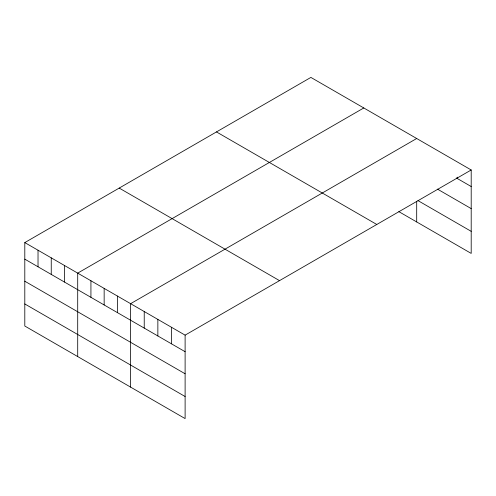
<?xml version="1.0" encoding="UTF-8"?>
<svg xmlns="http://www.w3.org/2000/svg" width="496" height="496" viewBox="0 0 496 496"><rect width="100%" height="100%" fill="white"/><g stroke="black" fill="none" stroke-linecap="round" stroke-linejoin="round"><path stroke-width="0.74" d="M24.8 242.587L185.113 335.141L185.113 418.587L24.8 326.027L24.8 242.587L310.887 77.413L471.2 169.973L471.2 253.413L398.84 211.637M363.791 107.961L77.705 273.129L77.705 356.568M416.696 138.502L130.609 303.676L130.609 387.116M185.113 335.141L471.2 169.973M456.277 177.915L471.2 186.533M437.46 189.119L471.2 208.605M417.992 200.62L471.2 231.341M216.479 131.924L376.793 224.477M119.207 188.083L279.521 280.637M24.8 259.148L185.113 351.701M24.8 281.22L185.113 373.773M24.8 303.955L185.113 396.515M457.572 177.159L457.572 178.665M416.696 201.345L416.696 221.941M171.486 327.273L171.486 343.833M157.858 319.405L157.858 335.966M144.231 311.544L144.231 328.098M117.378 296.038L117.378 312.598M104.154 288.399L104.154 304.959M90.929 280.767L90.929 297.327M64.48 265.496L64.48 282.05M51.249 257.858L51.249 274.418M38.025 250.22L38.025 266.78"/></g></svg>
